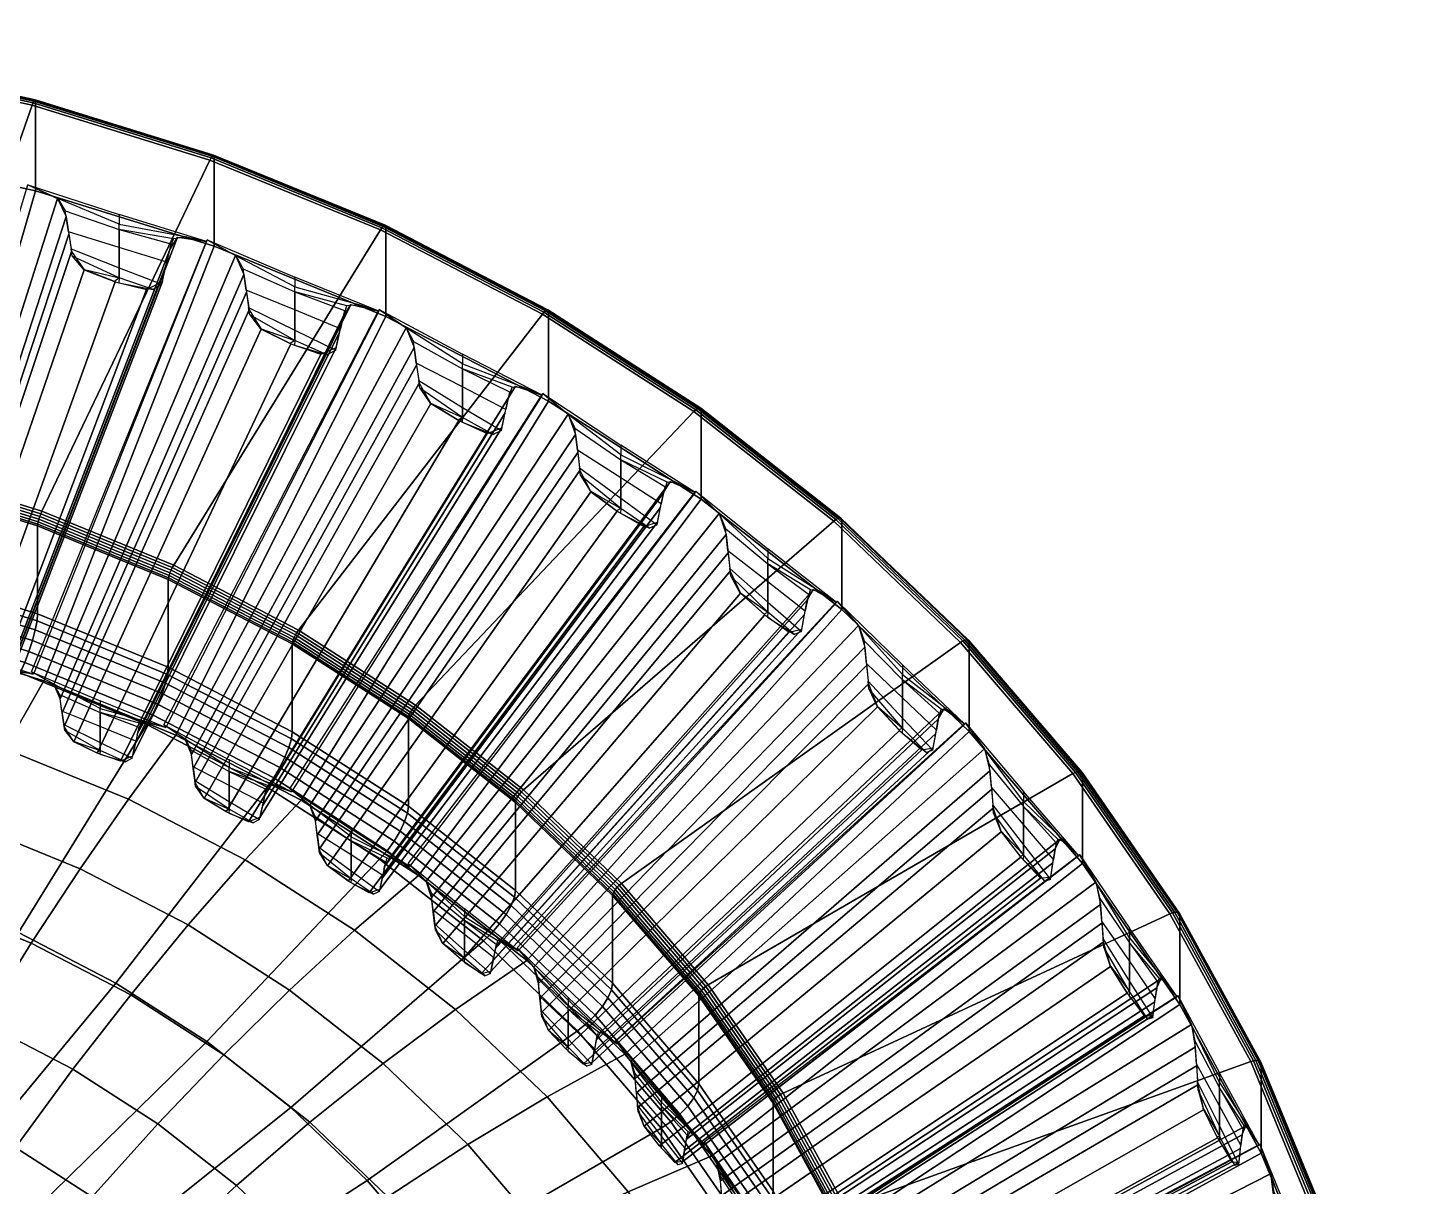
# Model space of a CAD drawing. Extents: x 30 to 421, y 59 to 190.
# Drawn here: x 227.78 to 258.24, y 110.39 to 135.95 of the extents above; entities that cross this region are included whole.
import ezdxf

# ---------------------------------------------------------------- set-up
doc = ezdxf.new("R2010")
doc.units = 0
doc.header["$MEASUREMENT"] = 0
doc.layers.add('GEAR3', color=7, linetype='CONTINUOUS')
doc.layers.add('GEAR4', color=7, linetype='CONTINUOUS')

msp = doc.modelspace()

# ---------------------------------------------------------------- linework, layer by layer
at = {"layer": 'GEAR3'}
for points in [[(227.783, 132.479, -8.755), (229.8, 131.823, -8.447), (229.8, 131.61, -8.817), (228.445, 132.177, -8.804)], [(229.8, 131.61, -8.817), (228.445, 132.177, -8.804), (228.61, 131.909, -9.151), (229.8, 131.495, -9.015)], [(228.61, 131.909, -9.151), (229.8, 131.495, -9.015), (229.8, 131.098, -9.702), (228.681, 131.44, -9.911)], [(231.727, 131.233, -8.089), (229.8, 131.823, -8.447), (229.8, 131.61, -8.817), (231.29, 131.332, -8.232)], [(229.8, 131.61, -8.817), (231.29, 131.332, -8.232), (230.998, 131.29, -8.514), (229.8, 131.495, -9.015)], [(229.8, 131.098, -9.702), (228.681, 131.44, -9.911), (228.738, 131.066, -10.518), (229.8, 130.648, -10.482)], [(230.998, 131.29, -8.514), (229.8, 131.495, -9.015), (230.938, 131.179, -8.749), (230.888, 130.957, -9.168)], [(229.8, 131.495, -9.015), (230.938, 131.179, -8.749), (230.847, 130.772, -9.519), (229.8, 131.098, -9.702)], [(228.738, 131.066, -10.518), (229.8, 130.648, -10.482), (229.8, 130.427, -10.865), (228.762, 130.905, -10.779)], [(230.847, 130.772, -9.519), (229.8, 131.098, -9.702), (229.8, 130.648, -10.482), (230.74, 130.291, -10.429)], [(231.738, 131.27, -8.057), (233.675, 130.446, -7.652), (233.675, 130.232, -8.022), (232.373, 130.913, -8.074)], [(229.8, 130.427, -10.865), (228.762, 130.905, -10.779), (229.006, 130.623, -11.095), (229.8, 130.427, -10.865)], [(233.675, 130.232, -8.022), (232.373, 130.913, -8.074), (232.532, 130.631, -8.413), (233.675, 130.118, -8.22)], [(229.006, 130.623, -11.095), (229.8, 130.427, -10.865), (229.694, 130.349, -11.076)], [(230.545, 130.168, -10.781), (229.8, 130.427, -10.865), (229.791, 130.319, -11.058)], [(229.8, 130.648, -10.482), (230.74, 130.291, -10.429), (230.545, 130.168, -10.781), (229.8, 130.427, -10.865)], [(232.532, 130.631, -8.413), (233.675, 130.118, -8.22), (233.675, 129.721, -8.907), (232.6, 130.156, -9.17)], [(235.525, 129.696, -7.201), (233.675, 130.446, -7.652), (233.675, 130.232, -8.022), (235.105, 129.83, -7.365)], [(233.675, 129.721, -8.907), (232.6, 130.156, -9.17), (232.654, 129.778, -9.774), (233.675, 129.271, -9.687)], [(233.675, 130.232, -8.022), (235.105, 129.83, -7.365), (234.824, 129.813, -7.661), (233.675, 130.118, -8.22)], [(234.824, 129.813, -7.661), (233.675, 130.118, -8.22), (234.766, 129.707, -7.899), (234.719, 129.489, -8.321)], [(233.675, 130.118, -8.22), (234.766, 129.707, -7.899), (234.679, 129.307, -8.674), (233.675, 129.721, -8.907)], [(232.654, 129.778, -9.774), (233.675, 129.271, -9.687), (233.675, 129.05, -10.07), (232.678, 129.615, -10.034)], [(233.675, 129.05, -10.07), (232.678, 129.615, -10.034), (232.911, 129.312, -10.338), (233.675, 129.05, -10.07)], [(234.679, 129.307, -8.674), (233.675, 129.721, -8.907), (233.675, 129.271, -9.687), (234.576, 128.835, -9.588)], [(235.537, 129.731, -7.168), (237.374, 128.747, -6.67), (237.374, 128.533, -7.04), (236.139, 129.321, -7.155)], [(232.911, 129.312, -10.338), (233.675, 129.05, -10.07), (233.572, 128.981, -10.286)], [(233.675, 129.271, -9.687), (234.576, 128.835, -9.588), (234.389, 128.728, -9.95), (233.675, 129.05, -10.07)], [(237.374, 128.533, -7.04), (236.139, 129.321, -7.155), (236.29, 129.026, -7.487), (237.374, 128.419, -7.239)], [(234.389, 128.728, -9.95), (233.675, 129.05, -10.07), (233.666, 128.943, -10.263)], [(236.29, 129.026, -7.487), (237.374, 128.419, -7.239), (237.374, 128.022, -7.926), (236.354, 128.546, -8.24)], [(237.374, 128.022, -7.926), (236.354, 128.546, -8.24), (236.406, 128.163, -8.842), (237.374, 127.572, -8.705)], [(239.13, 127.843, -6.132), (237.374, 128.747, -6.67), (237.374, 128.533, -7.04), (238.731, 128.012, -6.315)], [(237.374, 128.533, -7.04), (238.731, 128.012, -6.315), (238.465, 128.018, -6.625), (237.374, 128.419, -7.239)], [(238.465, 128.018, -6.625), (237.374, 128.419, -7.239), (238.41, 127.917, -6.866), (238.365, 127.703, -7.29)], [(237.374, 128.419, -7.239), (238.41, 127.917, -6.866), (238.327, 127.524, -7.645), (237.374, 128.022, -7.926)], [(236.406, 128.163, -8.842), (237.374, 127.572, -8.705), (237.374, 127.35, -9.089), (236.428, 127.998, -9.101)], [(237.374, 127.35, -9.089), (236.428, 127.998, -9.101), (236.65, 127.675, -9.394), (237.374, 127.35, -9.089)], [(238.327, 127.524, -7.645), (237.374, 128.022, -7.926), (237.374, 127.572, -8.705), (238.23, 127.061, -8.564)], [(236.65, 127.675, -9.394), (237.374, 127.35, -9.089), (237.277, 127.29, -9.31)], [(239.143, 127.877, -6.098), (240.864, 126.741, -5.513), (240.864, 126.528, -5.883), (239.707, 127.418, -6.056)], [(238.052, 126.97, -8.935), (237.374, 127.35, -9.089), (237.366, 127.244, -9.282)], [(237.374, 127.572, -8.705), (238.23, 127.061, -8.564), (238.052, 126.97, -8.935), (237.374, 127.35, -9.089)], [(240.864, 126.528, -5.883), (239.707, 127.418, -6.056), (239.848, 127.11, -6.38), (240.864, 126.413, -6.081)], [(239.848, 127.11, -6.38), (240.864, 126.413, -6.081), (240.864, 126.016, -6.768), (239.909, 126.625, -7.131)], [(242.507, 125.693, -4.89), (240.864, 126.741, -5.513), (240.864, 126.528, -5.883), (242.134, 125.895, -5.093)], [(240.864, 126.016, -6.768), (239.909, 126.625, -7.131), (239.957, 126.237, -7.73), (240.864, 125.566, -7.548)], [(240.864, 126.528, -5.883), (242.134, 125.895, -5.093), (241.885, 125.923, -5.415), (240.864, 126.413, -6.081)], [(241.885, 125.923, -5.415), (240.864, 126.413, -6.081), (241.834, 125.826, -5.659), (241.792, 125.616, -6.085)], [(240.864, 126.413, -6.081), (241.834, 125.826, -5.659), (241.756, 125.441, -6.441), (240.864, 126.016, -6.768)], [(239.957, 126.237, -7.73), (240.864, 125.566, -7.548), (240.864, 125.345, -7.931), (239.978, 126.071, -7.988)], [(240.864, 125.345, -7.931), (239.978, 126.071, -7.988), (240.186, 125.73, -8.27), (240.864, 125.345, -7.931)], [(241.756, 125.441, -6.441), (240.864, 126.016, -6.768), (240.864, 125.566, -7.548), (241.665, 124.985, -7.366)], [(240.186, 125.73, -8.27), (240.864, 125.345, -7.931), (240.773, 125.293, -8.157)], [(240.864, 125.566, -7.548), (241.665, 124.985, -7.366), (241.499, 124.909, -7.745), (240.864, 125.345, -7.931)], [(242.522, 125.726, -4.856), (244.109, 124.449, -4.189), (244.109, 124.236, -4.559), (243.043, 125.221, -4.788)], [(241.499, 124.909, -7.745), (240.864, 125.345, -7.931), (240.856, 125.24, -8.125)], [(244.109, 124.236, -4.559), (243.043, 125.221, -4.788), (243.172, 124.901, -5.105), (244.109, 124.121, -4.758)], [(243.172, 124.901, -5.105), (244.109, 124.121, -4.758), (244.109, 123.725, -5.445), (243.228, 124.411, -5.853)], [(244.109, 123.725, -5.445), (243.228, 124.411, -5.853), (243.273, 124.02, -6.45), (244.109, 123.275, -6.225)], [(245.626, 123.267, -3.49), (244.109, 124.449, -4.189), (244.109, 124.236, -4.559), (245.282, 123.499, -3.71)], [(243.273, 124.02, -6.45), (244.109, 123.275, -6.225), (244.109, 123.053, -6.608), (243.292, 123.851, -6.707)], [(244.109, 124.236, -4.559), (245.282, 123.499, -3.71), (245.052, 123.547, -4.044), (244.109, 124.121, -4.758)], [(245.052, 123.547, -4.044), (244.109, 124.121, -4.758), (245.004, 123.455, -4.29), (244.965, 123.248, -4.718)], [(244.109, 124.121, -4.758), (245.004, 123.455, -4.29), (244.933, 123.076, -5.076), (244.109, 123.725, -5.445)], [(244.109, 123.053, -6.608), (243.292, 123.851, -6.707), (243.484, 123.493, -6.979), (244.109, 123.053, -6.608)], [(244.933, 123.076, -5.076), (244.109, 123.725, -5.445), (244.109, 123.275, -6.225), (244.848, 122.628, -6.005)], [(243.484, 123.493, -6.979), (244.109, 123.053, -6.608), (244.025, 123.008, -6.838)], [(244.109, 123.275, -6.225), (244.848, 122.628, -6.005), (244.695, 122.565, -6.392), (244.109, 123.053, -6.608)], [(245.641, 123.298, -3.454), (247.08, 121.893, -2.714), (247.08, 121.679, -3.084), (246.113, 122.751, -3.362)], [(244.695, 122.565, -6.392), (244.109, 123.053, -6.608), (244.102, 122.948, -6.802)], [(247.08, 121.679, -3.084), (246.113, 122.751, -3.362), (246.231, 122.421, -3.673), (247.08, 121.565, -3.282)], [(227.906, 121.686, -6.362), (226.397, 122.148, -6.641), (226.397, 121.981, -6.931), (227.563, 121.763, -6.473)], [(246.231, 122.421, -3.673), (247.08, 121.565, -3.282), (247.08, 121.168, -3.969), (246.282, 121.926, -4.418)], [(247.08, 121.168, -3.969), (246.282, 121.926, -4.418), (246.322, 121.531, -5.013), (247.08, 120.718, -4.749)], [(248.454, 120.587, -1.943), (247.08, 121.893, -2.714), (247.08, 121.679, -3.084), (248.143, 120.848, -2.179)], [(227.862, 121.743, -6.353), (229.378, 121.098, -6.035), (229.378, 120.931, -6.325), (228.359, 121.464, -6.366)], [(247.08, 121.679, -3.084), (248.143, 120.848, -2.179), (247.934, 120.915, -2.523), (247.08, 121.565, -3.282)], [(247.934, 120.915, -2.523), (247.08, 121.565, -3.282), (247.891, 120.826, -2.772), (247.856, 120.623, -3.202)], [(247.08, 121.565, -3.282), (247.891, 120.826, -2.772), (247.826, 120.453, -3.562), (247.08, 121.168, -3.969)], [(229.378, 120.931, -6.325), (228.359, 121.464, -6.366), (228.483, 121.243, -6.632), (229.378, 120.841, -6.48)], [(228.483, 121.243, -6.632), (229.378, 120.841, -6.48), (229.378, 120.531, -7.018), (228.537, 120.871, -7.224)], [(246.322, 121.531, -5.013), (247.08, 120.718, -4.749), (247.08, 120.497, -5.132), (246.34, 121.361, -5.269)], [(247.08, 120.497, -5.132), (246.34, 121.361, -5.269), (246.513, 120.988, -5.533), (247.08, 120.497, -5.132)], [(230.826, 120.511, -5.683), (229.378, 121.098, -6.035), (229.378, 120.931, -6.325), (230.498, 120.616, -5.811)], [(229.378, 120.931, -6.325), (230.498, 120.616, -5.811), (230.278, 120.602, -6.043), (229.378, 120.841, -6.48)], [(246.513, 120.988, -5.533), (247.08, 120.497, -5.132), (247.004, 120.459, -5.366)], [(247.826, 120.453, -3.562), (247.08, 121.168, -3.969), (247.08, 120.718, -4.749), (247.75, 120.012, -4.494)], [(229.378, 120.531, -7.018), (228.537, 120.871, -7.224), (228.58, 120.575, -7.697), (229.378, 120.178, -7.629)], [(230.278, 120.602, -6.043), (229.378, 120.841, -6.48), (230.233, 120.519, -6.229), (230.196, 120.349, -6.559)], [(229.378, 120.841, -6.48), (230.233, 120.519, -6.229), (230.165, 120.207, -6.836), (229.378, 120.531, -7.018)], [(247.08, 120.718, -4.749), (247.75, 120.012, -4.494), (247.611, 119.961, -4.889), (247.08, 120.497, -5.132)], [(228.58, 120.575, -7.697), (229.378, 120.178, -7.629), (229.378, 120.005, -7.929), (228.598, 120.447, -7.901)], [(229.378, 120.005, -7.929), (228.598, 120.447, -7.901), (228.781, 120.21, -8.139), (229.378, 120.005, -7.929)], [(230.165, 120.207, -6.836), (229.378, 120.531, -7.018), (229.378, 120.178, -7.629), (230.084, 119.837, -7.552)], [(230.787, 120.571, -5.676), (232.226, 119.801, -5.286), (232.226, 119.633, -5.576), (231.259, 120.25, -5.666)], [(247.611, 119.961, -4.889), (247.08, 120.497, -5.132), (247.074, 120.393, -5.327)], [(248.471, 120.618, -1.907), (249.747, 119.097, -1.099), (249.747, 118.883, -1.469), (248.889, 120.032, -1.792)], [(228.781, 120.21, -8.139), (229.378, 120.005, -7.929), (229.298, 119.951, -8.098)], [(229.378, 120.178, -7.629), (230.084, 119.837, -7.552), (229.938, 119.754, -7.835), (229.378, 120.005, -7.929)], [(232.226, 119.633, -5.576), (231.259, 120.25, -5.666), (231.377, 120.019, -5.925), (232.226, 119.544, -5.731)], [(231.377, 120.019, -5.925), (232.226, 119.544, -5.731), (232.226, 119.233, -6.269), (231.428, 119.643, -6.515)], [(249.747, 118.883, -1.469), (248.889, 120.032, -1.792), (248.994, 119.693, -2.098), (249.747, 118.769, -1.667)], [(229.938, 119.754, -7.835), (229.378, 120.005, -7.929), (229.371, 119.921, -8.08)], [(233.6, 119.093, -4.865), (232.226, 119.801, -5.286), (232.226, 119.633, -5.576), (233.288, 119.226, -5.008)], [(232.226, 119.233, -6.269), (231.428, 119.643, -6.515), (231.468, 119.344, -6.986), (232.226, 118.881, -6.879)], [(232.226, 119.633, -5.576), (233.288, 119.226, -5.008), (233.08, 119.23, -5.25), (232.226, 119.544, -5.731)], [(233.08, 119.23, -5.25), (232.226, 119.544, -5.731), (233.037, 119.151, -5.439), (233.001, 118.984, -5.771)], [(232.226, 119.544, -5.731), (233.037, 119.151, -5.439), (232.972, 118.844, -6.049), (232.226, 119.233, -6.269)], [(248.994, 119.693, -2.098), (249.747, 118.769, -1.667), (249.747, 118.372, -2.355), (249.039, 119.194, -2.841)], [(231.468, 119.344, -6.986), (232.226, 118.881, -6.879), (232.226, 118.708, -7.179), (231.485, 119.214, -7.189)], [(232.226, 118.708, -7.179), (231.485, 119.214, -7.189), (231.659, 118.962, -7.418), (232.226, 118.708, -7.179)], [(232.972, 118.844, -6.049), (232.226, 119.233, -6.269), (232.226, 118.881, -6.879), (232.896, 118.481, -6.769)], [(233.566, 119.156, -4.859), (234.913, 118.267, -4.401), (234.913, 118.1, -4.691), (234.008, 118.797, -4.827)], [(249.747, 118.372, -2.355), (249.039, 119.194, -2.841), (249.075, 118.796, -3.434), (249.747, 117.922, -3.134)], [(231.659, 118.962, -7.418), (232.226, 118.708, -7.179), (232.15, 118.66, -7.352)], [(232.226, 118.881, -6.879), (232.896, 118.481, -6.769), (232.757, 118.41, -7.059), (232.226, 118.708, -7.179)], [(234.913, 118.1, -4.691), (234.008, 118.797, -4.827), (234.118, 118.556, -5.081), (234.913, 118.011, -4.846)], [(249.075, 118.796, -3.434), (249.747, 117.922, -3.134), (249.747, 117.701, -3.517), (249.09, 118.624, -3.689)], [(250.966, 117.681, -0.265), (249.747, 119.097, -1.099), (249.747, 118.883, -1.469), (250.69, 117.967, -0.515)], [(249.747, 118.883, -1.469), (250.69, 117.967, -0.515), (250.505, 118.05, -0.87), (249.747, 118.769, -1.667)], [(232.757, 118.41, -7.059), (232.226, 118.708, -7.179), (232.219, 118.624, -7.331)], [(234.118, 118.556, -5.081), (234.913, 118.011, -4.846), (234.913, 117.7, -5.384), (234.165, 118.176, -5.668)], [(249.747, 117.701, -3.517), (249.09, 118.624, -3.689), (249.244, 118.237, -3.944), (249.747, 117.701, -3.517)], [(250.505, 118.05, -0.87), (249.747, 118.769, -1.667), (250.467, 117.965, -1.12), (250.435, 117.764, -1.552)], [(249.747, 118.769, -1.667), (250.467, 117.965, -1.12), (250.409, 117.597, -1.913), (249.747, 118.372, -2.355)], [(236.2, 117.447, -3.914), (234.913, 118.267, -4.401), (234.913, 118.1, -4.691), (235.908, 117.605, -4.073)], [(249.244, 118.237, -3.944), (249.747, 117.701, -3.517), (249.68, 117.669, -3.755)], [(250.409, 117.597, -1.913), (249.747, 118.372, -2.355), (249.747, 117.922, -3.134), (250.341, 117.162, -2.849)], [(234.913, 117.7, -5.384), (234.165, 118.176, -5.668), (234.203, 117.873, -6.137), (234.913, 117.348, -5.994)], [(234.913, 118.1, -4.691), (235.908, 117.605, -4.073), (235.713, 117.627, -4.325), (234.913, 118.011, -4.846)], [(235.713, 117.627, -4.325), (234.913, 118.011, -4.846), (235.672, 117.551, -4.515), (235.639, 117.387, -4.849)], [(234.913, 118.011, -4.846), (235.672, 117.551, -4.515), (235.612, 117.249, -5.128), (234.913, 117.7, -5.384)], [(249.747, 117.922, -3.134), (250.341, 117.162, -2.849), (250.218, 117.122, -3.25), (249.747, 117.701, -3.517)], [(234.203, 117.873, -6.137), (234.913, 117.348, -5.994), (234.913, 117.174, -6.294), (234.22, 117.742, -6.339)], [(234.913, 117.174, -6.294), (234.22, 117.742, -6.339), (234.382, 117.476, -6.56), (234.913, 117.174, -6.294)], [(235.612, 117.249, -5.128), (234.913, 117.7, -5.384), (234.913, 117.348, -5.994), (235.54, 116.893, -5.852)], [(250.218, 117.122, -3.25), (249.747, 117.701, -3.517), (249.741, 117.597, -3.713)], [(250.984, 117.71, -0.228), (252.085, 116.088, 0.638), (252.085, 115.874, 0.268), (251.345, 117.091, -0.094)], [(234.382, 117.476, -6.56), (234.913, 117.174, -6.294), (234.842, 117.134, -6.471)], [(234.913, 117.348, -5.994), (235.54, 116.893, -5.852), (235.41, 116.833, -6.149), (234.913, 117.174, -6.294)], [(236.171, 117.513, -3.91), (237.413, 116.514, -3.389), (237.413, 116.346, -3.678), (236.578, 117.117, -3.857)], [(235.41, 116.833, -6.149), (234.913, 117.174, -6.294), (234.907, 117.092, -6.446)], [(237.413, 116.346, -3.678), (236.578, 117.117, -3.857), (236.68, 116.867, -4.106), (237.413, 116.257, -3.833)], [(252.085, 115.874, 0.268), (251.345, 117.091, -0.094), (251.435, 116.743, -0.395), (252.085, 115.76, 0.07)], [(236.68, 116.867, -4.106), (237.413, 116.257, -3.833), (237.413, 115.946, -4.371), (236.724, 116.483, -4.691)], [(251.435, 116.743, -0.395), (252.085, 115.76, 0.07), (252.085, 115.363, -0.617), (251.474, 116.241, -1.136)], [(237.413, 115.946, -4.371), (236.724, 116.483, -4.691), (236.759, 116.177, -5.158), (237.413, 115.594, -4.982)], [(238.6, 115.588, -2.841), (237.413, 116.514, -3.389), (237.413, 116.346, -3.678), (238.331, 115.77, -3.013)], [(236.759, 116.177, -5.158), (237.413, 115.594, -4.982), (237.413, 115.421, -5.282), (236.774, 116.045, -5.359)], [(237.413, 116.346, -3.678), (238.331, 115.77, -3.013), (238.151, 115.807, -3.274), (237.413, 116.257, -3.833)], [(238.151, 115.807, -3.274), (237.413, 116.257, -3.833), (238.114, 115.735, -3.467), (238.084, 115.573, -3.802)], [(237.413, 116.257, -3.833), (238.114, 115.735, -3.467), (238.058, 115.438, -4.083), (237.413, 115.946, -4.371)], [(252.085, 115.363, -0.617), (251.474, 116.241, -1.136), (251.505, 115.84, -1.727), (252.085, 114.913, -1.397)], [(253.137, 114.575, 1.528), (252.085, 116.088, 0.638), (252.085, 115.874, 0.268), (252.898, 114.883, 1.265)], [(237.413, 115.421, -5.282), (236.774, 116.045, -5.359), (236.924, 115.765, -5.572), (237.413, 115.421, -5.282)], [(236.924, 115.765, -5.572), (237.413, 115.421, -5.282), (237.348, 115.386, -5.462)], [(238.058, 115.438, -4.083), (237.413, 115.946, -4.371), (237.413, 115.594, -4.982), (237.992, 115.088, -4.809)], [(251.505, 115.84, -1.727), (252.085, 114.913, -1.397), (252.085, 114.692, -1.78), (251.518, 115.667, -1.982)], [(252.085, 115.874, 0.268), (252.898, 114.883, 1.265), (252.739, 114.981, 0.902), (252.085, 115.76, 0.07)], [(252.739, 114.981, 0.902), (252.085, 115.76, 0.07), (252.706, 114.899, 0.65), (252.679, 114.701, 0.217)], [(252.085, 115.76, 0.07), (252.706, 114.899, 0.65), (252.656, 114.535, -0.145), (252.085, 115.363, -0.617)], [(237.413, 115.594, -4.982), (237.992, 115.088, -4.809), (237.872, 115.038, -5.113), (237.413, 115.421, -5.282)], [(238.577, 115.656, -2.838), (239.703, 114.556, -2.258), (239.703, 114.389, -2.548), (238.947, 115.227, -2.766)], [(252.085, 114.692, -1.78), (251.518, 115.667, -1.982), (251.651, 115.268, -2.23), (252.085, 114.692, -1.78)], [(237.872, 115.038, -5.113), (237.413, 115.421, -5.282), (237.408, 115.339, -5.434)], [(239.703, 114.389, -2.548), (238.947, 115.227, -2.766), (239.039, 114.969, -3.01), (239.703, 114.299, -2.703)], [(251.651, 115.268, -2.23), (252.085, 114.692, -1.78), (252.027, 114.665, -2.021)], [(252.656, 114.535, -0.145), (252.085, 115.363, -0.617), (252.085, 114.913, -1.397), (252.598, 114.106, -1.084)], [(239.039, 114.969, -3.01), (239.703, 114.299, -2.703), (239.703, 113.989, -3.241), (239.078, 114.582, -3.593)], [(252.085, 114.913, -1.397), (252.598, 114.106, -1.084), (252.491, 114.076, -1.491), (252.085, 114.692, -1.78)], [(239.703, 113.989, -3.241), (239.078, 114.582, -3.593), (239.11, 114.273, -4.058), (239.703, 113.636, -3.851)], [(240.779, 113.534, -1.655), (239.703, 114.556, -2.258), (239.703, 114.389, -2.548), (240.535, 113.738, -1.84)], [(252.491, 114.076, -1.491), (252.085, 114.692, -1.78), (252.08, 114.588, -1.976)], [(253.155, 114.602, 1.566), (254.071, 112.895, 2.482), (254.071, 112.681, 2.112), (253.455, 113.956, 1.716)], [(239.11, 114.273, -4.058), (239.703, 113.636, -3.851), (239.703, 113.463, -4.151), (239.124, 114.14, -4.259)], [(239.703, 114.389, -2.548), (240.535, 113.738, -1.84), (240.372, 113.79, -2.11), (239.703, 114.299, -2.703)], [(240.372, 113.79, -2.11), (239.703, 114.299, -2.703), (240.338, 113.721, -2.304), (240.311, 113.562, -2.641)], [(239.703, 114.299, -2.703), (240.338, 113.721, -2.304), (240.288, 113.428, -2.922), (239.703, 113.989, -3.241)], [(239.703, 113.463, -4.151), (239.124, 114.14, -4.259), (239.26, 113.847, -4.465), (239.703, 113.463, -4.151)], [(240.288, 113.428, -2.922), (239.703, 113.989, -3.241), (239.703, 113.636, -3.851), (240.228, 113.083, -3.652)], [(254.071, 112.681, 2.112), (253.455, 113.956, 1.716), (253.53, 113.601, 1.419), (254.071, 112.567, 1.913)], [(239.26, 113.847, -4.465), (239.703, 113.463, -4.151), (239.644, 113.433, -4.335)], [(239.703, 113.636, -3.851), (240.228, 113.083, -3.652), (240.119, 113.044, -3.961), (239.703, 113.463, -4.151)], [(240.119, 113.044, -3.961), (239.703, 113.463, -4.151), (239.698, 113.381, -4.304)], [(240.762, 113.604, -1.653), (241.761, 112.413, -1.021), (241.761, 112.246, -1.311), (241.089, 113.146, -1.564)], [(253.53, 113.601, 1.419), (254.071, 112.567, 1.913), (254.071, 112.17, 1.226), (253.562, 113.095, 0.68)], [(241.761, 112.246, -1.311), (241.089, 113.146, -1.564), (241.171, 112.88, -1.803), (241.761, 112.157, -1.466)], [(254.071, 112.17, 1.226), (253.562, 113.095, 0.68), (253.588, 112.692, 0.09), (254.071, 111.72, 0.447)], [(241.171, 112.88, -1.803), (241.761, 112.157, -1.466), (241.761, 111.846, -2.004), (241.207, 112.489, -2.385)], [(254.946, 111.3, 3.419), (254.071, 112.895, 2.482), (254.071, 112.681, 2.112), (254.747, 111.626, 3.145)], [(241.761, 111.846, -2.004), (241.207, 112.489, -2.385), (241.235, 112.178, -2.849), (241.761, 111.494, -2.614)], [(242.715, 111.305, -0.368), (241.761, 112.413, -1.021), (241.761, 112.246, -1.311), (242.499, 111.529, -0.564)], [(253.588, 112.692, 0.09), (254.071, 111.72, 0.447), (254.071, 111.499, 0.063), (253.599, 112.518, -0.164)], [(254.071, 111.499, 0.063), (253.599, 112.518, -0.164), (253.71, 112.109, -0.406), (254.071, 111.499, 0.063)], [(254.071, 112.681, 2.112), (254.747, 111.626, 3.145), (254.615, 111.737, 2.775), (254.071, 112.567, 1.913)], [(254.615, 111.737, 2.775), (254.071, 112.567, 1.913), (254.587, 111.657, 2.522), (254.565, 111.461, 2.087)], [(254.071, 112.567, 1.913), (254.587, 111.657, 2.522), (254.546, 111.297, 1.724), (254.071, 112.17, 1.226)], [(241.235, 112.178, -2.849), (241.761, 111.494, -2.614), (241.761, 111.321, -2.914), (241.247, 112.044, -3.049)], [(241.761, 112.246, -1.311), (242.499, 111.529, -0.564), (242.354, 111.594, -0.842), (241.761, 112.157, -1.466)], [(242.354, 111.594, -0.842), (241.761, 112.157, -1.466), (242.324, 111.527, -1.038), (242.3, 111.37, -1.376)], [(241.761, 112.157, -1.466), (242.324, 111.527, -1.038), (242.279, 111.239, -1.658), (241.761, 111.846, -2.004)], [(253.71, 112.109, -0.406), (254.071, 111.499, 0.063), (254.022, 111.477, -0.18)], [(254.546, 111.297, 1.724), (254.071, 112.17, 1.226), (254.071, 111.72, 0.447), (254.497, 110.873, 0.783)], [(241.761, 111.321, -2.914), (241.247, 112.044, -3.049), (241.367, 111.74, -3.249), (241.761, 111.321, -2.914)], [(242.279, 111.239, -1.658), (241.761, 111.846, -2.004), (241.761, 111.494, -2.614), (242.226, 110.899, -2.391)], [(241.367, 111.74, -3.249), (241.761, 111.321, -2.914), (241.708, 111.296, -3.1)], [(241.761, 111.494, -2.614), (242.226, 110.899, -2.391), (242.13, 110.868, -2.705), (241.761, 111.321, -2.914)], [(254.409, 110.851, 0.371), (254.071, 111.499, 0.063), (254.067, 111.396, -0.132)], [(254.071, 111.72, 0.447), (254.497, 110.873, 0.783), (254.409, 110.851, 0.371), (254.071, 111.499, 0.063)], [(242.13, 110.868, -2.705), (241.761, 111.321, -2.914), (241.756, 111.239, -3.067)], [(242.704, 111.376, -0.367), (243.566, 110.107, 0.31), (243.566, 109.939, 0.021), (242.987, 110.892, -0.263)], [(254.964, 111.326, 3.458), (255.686, 109.549, 4.414), (255.686, 109.335, 4.044), (255.201, 110.656, 3.621)], [(243.566, 109.939, 0.021), (242.987, 110.892, -0.263), (243.057, 110.62, -0.499), (243.566, 109.85, -0.134)], [(243.057, 110.62, -0.499), (243.566, 109.85, -0.134), (243.566, 109.539, -0.672), (243.088, 110.226, -1.078)], [(255.686, 109.335, 4.044), (255.201, 110.656, 3.621), (255.26, 110.296, 3.327), (255.686, 109.22, 3.845)]]:
    msp.add_3dface(points, dxfattribs=at)

# ---------------------------------------------------------------- meshes
mesh = msp.add_polymesh((2, 13), dxfattribs=at)
for k, corner in enumerate([(227.783, 132.479, -8.755), (228.438, 132.182, -8.8), (228.629, 131.781, -9.359), (228.688, 131.395, -9.984), (228.746, 131.01, -10.609), (229.029, 130.608, -11.103), (229.711, 130.343, -11.074), (230.399, 130.172, -10.879), (230.753, 130.35, -10.317), (230.829, 130.692, -9.669), (230.906, 131.035, -9.022), (231.084, 131.327, -8.388), (231.727, 131.233, -8.089), (224.818, 122.661, -6.883), (225.331, 122.429, -6.918), (225.481, 122.114, -7.355), (225.526, 121.813, -7.845), (225.572, 121.511, -8.334), (225.793, 121.197, -8.721), (226.327, 120.989, -8.698), (226.866, 120.855, -8.546), (227.143, 120.994, -8.106), (227.203, 121.262, -7.599), (227.262, 121.531, -7.091), (227.402, 121.759, -6.595), (227.906, 121.686, -6.362)]):
    mesh.set_mesh_vertex(divmod(k, 13), corner)
mesh = msp.add_polymesh((2, 13), dxfattribs=at)
for k, corner in enumerate([(231.738, 131.27, -8.057), (232.367, 130.919, -8.07), (232.55, 130.501, -8.62), (232.606, 130.111, -9.242), (232.663, 129.721, -9.865), (232.934, 129.295, -10.345), (233.589, 128.974, -10.283), (234.249, 128.745, -10.055), (234.589, 128.893, -9.476), (234.662, 129.229, -8.825), (234.736, 129.565, -8.173), (234.907, 129.843, -7.531), (235.525, 129.696, -7.201), (227.862, 121.743, -6.353), (228.354, 121.468, -6.363), (228.498, 121.141, -6.794), (228.542, 120.836, -7.281), (228.586, 120.531, -7.768), (228.798, 120.197, -8.144), (229.311, 119.945, -8.096), (229.828, 119.766, -7.917), (230.094, 119.883, -7.464), (230.151, 120.146, -6.954), (230.209, 120.409, -6.444), (230.343, 120.626, -5.941), (230.826, 120.511, -5.683)]):
    mesh.set_mesh_vertex(divmod(k, 13), corner)
mesh = msp.add_polymesh((2, 13), dxfattribs=at)
for k, corner in enumerate([(235.537, 129.731, -7.168), (236.133, 129.328, -7.151), (236.307, 128.895, -7.693), (236.361, 128.5, -8.312), (236.414, 128.105, -8.932), (236.671, 127.657, -9.399), (237.293, 127.281, -9.306), (237.919, 126.997, -9.047), (238.242, 127.118, -8.451), (238.311, 127.448, -7.796), (238.381, 127.778, -7.141), (238.544, 128.041, -6.491), (239.13, 127.843, -6.132), (230.787, 120.571, -5.676), (231.254, 120.255, -5.663), (231.391, 119.917, -6.087), (231.432, 119.608, -6.572), (231.474, 119.299, -7.057), (231.676, 118.948, -7.423), (232.162, 118.653, -7.35), (232.652, 118.431, -7.146), (232.905, 118.526, -6.68), (232.959, 118.784, -6.168), (233.014, 119.042, -5.655), (233.141, 119.248, -5.146), (233.6, 119.093, -4.865)]):
    mesh.set_mesh_vertex(divmod(k, 13), corner)
mesh = msp.add_polymesh((2, 13), dxfattribs=at)
for k, corner in enumerate([(239.143, 127.877, -6.098), (239.702, 127.425, -6.053), (239.865, 126.977, -6.586), (239.915, 126.578, -7.203), (239.964, 126.179, -7.82), (240.205, 125.71, -8.275), (240.787, 125.283, -8.152), (241.374, 124.947, -7.863), (241.676, 125.041, -7.252), (241.741, 125.366, -6.594), (241.806, 125.69, -5.936), (241.959, 125.939, -5.277), (242.507, 125.693, -4.89), (233.566, 119.156, -4.859), (234.003, 118.802, -4.824), (234.131, 118.452, -5.241), (234.17, 118.14, -5.724), (234.209, 117.827, -6.207), (234.398, 117.46, -6.564), (234.853, 117.126, -6.468), (235.312, 116.863, -6.241), (235.549, 116.937, -5.763), (235.6, 117.19, -5.248), (235.651, 117.444, -4.732), (235.77, 117.64, -4.217), (236.2, 117.447, -3.914)]):
    mesh.set_mesh_vertex(divmod(k, 13), corner)
mesh = msp.add_polymesh((2, 13), dxfattribs=at)
for k, corner in enumerate([(242.522, 125.726, -4.856), (243.037, 125.228, -4.784), (243.188, 124.767, -5.31), (243.234, 124.364, -5.924), (243.28, 123.961, -6.539), (243.502, 123.472, -6.983), (244.039, 122.997, -6.833), (244.58, 122.614, -6.516), (244.859, 122.683, -5.89), (244.919, 123.002, -5.229), (244.979, 123.321, -4.568), (245.119, 123.558, -3.902), (245.626, 123.267, -3.49), (236.171, 117.513, -3.91), (236.574, 117.123, -3.854), (236.692, 116.762, -4.265), (236.728, 116.447, -4.747), (236.764, 116.131, -5.228), (236.938, 115.748, -5.575), (237.358, 115.377, -5.458), (237.782, 115.077, -5.21), (238, 115.131, -4.72), (238.047, 115.38, -4.203), (238.094, 115.63, -3.685), (238.204, 115.816, -3.164), (238.6, 115.588, -2.841)]):
    mesh.set_mesh_vertex(divmod(k, 13), corner)
mesh = msp.add_polymesh((2, 13), dxfattribs=at)
for k, corner in enumerate([(245.641, 123.298, -3.454), (246.109, 122.758, -3.359), (246.245, 122.286, -3.877), (246.287, 121.879, -4.489), (246.328, 121.472, -5.102), (246.53, 120.965, -5.536), (247.016, 120.447, -5.36), (247.507, 120.019, -5.018), (247.759, 120.066, -4.379), (247.814, 120.38, -3.715), (247.868, 120.694, -3.051), (247.996, 120.92, -2.379), (248.454, 120.587, -1.943), (238.577, 115.656, -2.838), (238.943, 115.233, -2.763), (239.05, 114.863, -3.169), (239.082, 114.545, -3.649), (239.115, 114.226, -4.128), (239.273, 113.829, -4.468), (239.653, 113.424, -4.33), (240.037, 113.089, -4.062), (240.235, 113.126, -3.563), (240.278, 113.371, -3.043), (240.32, 113.617, -2.523), (240.42, 113.794, -1.997), (240.779, 113.534, -1.655)]):
    mesh.set_mesh_vertex(divmod(k, 13), corner)
mesh = msp.add_polymesh((2, 13), dxfattribs=at)
for k, corner in enumerate([(248.471, 120.618, -1.907), (248.885, 120.04, -1.789), (249.006, 119.557, -2.301), (249.043, 119.146, -2.912), (249.08, 118.736, -3.523), (249.259, 118.213, -3.947), (249.69, 117.655, -3.749), (250.126, 117.189, -3.383), (250.35, 117.215, -2.734), (250.398, 117.525, -2.067), (250.446, 117.834, -1.4), (250.559, 118.05, -0.722), (250.966, 117.681, -0.265), (240.762, 113.604, -1.653), (241.086, 113.152, -1.562), (241.181, 112.773, -1.962), (241.21, 112.452, -2.44), (241.239, 112.131, -2.918), (241.379, 111.721, -3.25), (241.717, 111.285, -3.096), (242.057, 110.92, -2.81), (242.233, 110.94, -2.301), (242.27, 111.183, -1.779), (242.308, 111.425, -1.257), (242.397, 111.594, -0.726), (242.715, 111.305, -0.368)]):
    mesh.set_mesh_vertex(divmod(k, 13), corner)
mesh = msp.add_polymesh((2, 13), dxfattribs=at)
for k, corner in enumerate([(250.984, 117.71, -0.228), (251.341, 117.099, -0.091), (251.445, 116.606, -0.598), (251.477, 116.193, -1.207), (251.509, 115.78, -1.816), (251.664, 115.242, -2.232), (252.036, 114.651, -2.014), (252.412, 114.15, -1.629), (252.605, 114.158, -0.969), (252.647, 114.464, -0.3), (252.688, 114.77, 0.369), (252.786, 114.977, 1.052), (253.137, 114.575, 1.528), (242.704, 111.376, -0.367), (242.984, 110.898, -0.261), (243.065, 110.512, -0.657), (243.09, 110.189, -1.134), (243.115, 109.865, -1.61), (243.236, 109.445, -1.936), (243.528, 108.982, -1.766), (243.822, 108.589, -1.464), (243.973, 108.596, -0.947), (244.006, 108.836, -0.424), (244.038, 109.075, 0.1), (244.115, 109.237, 0.635), (244.39, 108.922, 1.007)]):
    mesh.set_mesh_vertex(divmod(k, 13), corner)
mesh = msp.add_polymesh((2, 13), dxfattribs=at)
for k, corner in enumerate([(253.155, 114.602, 1.566), (253.452, 113.964, 1.719), (253.539, 113.463, 1.217), (253.566, 113.047, 0.609), (253.592, 112.632, 0.002), (253.72, 112.082, -0.407), (254.03, 111.462, -0.173), (254.342, 110.931, 0.229), (254.503, 110.925, 0.898), (254.538, 111.227, 1.569), (254.573, 111.53, 2.24), (254.654, 111.729, 2.927), (254.946, 111.3, 3.419), (244.384, 108.994, 1.008), (244.617, 108.495, 1.127), (244.685, 108.102, 0.734), (244.706, 107.777, 0.259), (244.727, 107.452, -0.217), (244.827, 107.022, -0.537), (245.069, 106.536, -0.353), (245.314, 106.12, -0.039), (245.44, 106.115, 0.485), (245.467, 106.352, 1.01), (245.494, 106.589, 1.535), (245.557, 106.745, 2.073), (245.786, 106.409, 2.458)]):
    mesh.set_mesh_vertex(divmod(k, 13), corner)
mesh = msp.add_polymesh((2, 13), dxfattribs=at)
for k, corner in enumerate([(254.964, 111.326, 3.458), (255.198, 110.665, 3.623), (255.267, 110.157, 3.126), (255.288, 109.739, 2.519), (255.309, 109.322, 1.913), (255.41, 108.763, 1.509), (255.654, 108.118, 1.757), (255.9, 107.564, 2.173), (256.026, 107.546, 2.849), (256.054, 107.846, 3.521), (256.081, 108.145, 4.194), (256.145, 108.338, 4.885), (256.375, 107.887, 5.39), (245.787, 106.481, 2.459), (245.97, 105.964, 2.588), (246.024, 105.566, 2.199), (246.04, 105.24, 1.724), (246.057, 104.913, 1.249), (246.136, 104.475, 0.933), (246.327, 103.971, 1.128), (246.519, 103.537, 1.453), (246.619, 103.522, 1.982), (246.64, 103.757, 2.508), (246.661, 103.992, 3.035), (246.711, 104.143, 3.576), (246.892, 103.789, 3.971)]):
    mesh.set_mesh_vertex(divmod(k, 13), corner)
at = {"layer": 'GEAR4', "color": 1}
mesh = msp.add_polymesh((9, 9), dxfattribs=at)
for k, corner in enumerate([(215.565, 127.44, -0.845), (215.565, 135.822, -5.685), (215.565, 135.874, -5.724), (215.565, 135.914, -5.776), (215.565, 135.939, -5.836), (215.565, 135.947, -5.901), (215.565, 135.939, -5.966), (215.565, 135.914, -6.026), (215.565, 133.938, -9.448), (218.774, 127.304, -0.766), (219.723, 135.645, -5.582), (219.729, 135.697, -5.622), (219.735, 135.736, -5.674), (219.74, 135.761, -5.734), (219.744, 135.769, -5.798), (219.747, 135.761, -5.863), (219.748, 135.736, -5.923), (219.748, 133.76, -9.345), (221.953, 126.895, -0.531), (223.841, 135.116, -5.277), (223.854, 135.167, -5.316), (223.866, 135.206, -5.367), (223.876, 135.23, -5.427), (223.884, 135.238, -5.491), (223.889, 135.229, -5.556), (223.89, 135.203, -5.616), (223.89, 133.228, -9.038), (225.07, 126.219, -0.14), (227.88, 134.24, -4.771), (227.899, 134.289, -4.81), (227.916, 134.327, -4.86), (227.931, 134.35, -4.919), (227.943, 134.357, -4.983), (227.95, 134.348, -5.047), (227.953, 134.322, -5.107), (227.953, 132.347, -8.529), (228.096, 125.282, 0.401), (231.8, 133.025, -4.07), (231.825, 133.073, -4.107), (231.848, 133.109, -4.157), (231.868, 133.13, -4.215), (231.883, 133.136, -4.278), (231.892, 133.126, -4.342), (231.896, 133.1, -4.402), (231.896, 131.125, -7.824), (231.001, 124.092, 1.088), (235.563, 131.484, -3.18), (235.594, 131.529, -3.216), (235.622, 131.563, -3.264), (235.647, 131.582, -3.321), (235.666, 131.587, -3.384), (235.677, 131.576, -3.447), (235.681, 131.55, -3.507), (235.681, 129.574, -6.928), (233.757, 122.661, 1.914), (239.134, 129.63, -2.11), (239.17, 129.673, -2.144), (239.204, 129.703, -2.191), (239.233, 129.721, -2.247), (239.255, 129.724, -2.308), (239.269, 129.711, -2.371), (239.273, 129.685, -2.43), (239.273, 127.71, -5.852), (236.338, 121.003, 2.871), (242.478, 127.482, -0.87), (242.519, 127.521, -0.902), (242.558, 127.549, -0.947), (242.591, 127.564, -1.001), (242.616, 127.565, -1.062), (242.632, 127.551, -1.124), (242.637, 127.525, -1.183), (242.637, 125.549, -4.605), (238.719, 119.134, 3.95), (245.563, 125.061, 0.528), (245.609, 125.096, 0.498), (245.652, 125.121, 0.455), (245.688, 125.133, 0.402), (245.716, 125.131, 0.343), (245.734, 125.116, 0.282), (245.74, 125.089, 0.223), (245.74, 123.114, -3.198)]):
    mesh.set_mesh_vertex(divmod(k, 9), corner)
mesh = msp.add_polymesh((9, 9), dxfattribs=at)
for k, corner in enumerate([(215.565, 133.938, -9.448), (215.565, 123.704, -7.519), (215.565, 122.061, -5.919), (215.565, 120.296, -4.455), (215.565, 118.42, -3.136), (215.565, 116.446, -1.969), (215.565, 114.386, -0.962), (215.565, 112.252, -0.121), (215.565, 110.198, 0.619), (219.748, 133.76, -9.345), (218.784, 123.567, -7.44), (218.567, 121.933, -5.846), (218.345, 120.177, -4.387), (218.121, 118.311, -3.073), (217.896, 116.347, -1.911), (217.672, 114.296, -0.91), (217.45, 112.172, -0.075), (217.239, 110.127, 0.66), (223.89, 133.228, -9.038), (221.973, 123.158, -7.203), (221.539, 121.551, -5.625), (221.098, 119.824, -4.183), (220.653, 117.986, -2.885), (220.205, 116.05, -1.74), (219.759, 114.028, -0.755), (219.316, 111.932, 0.064), (218.897, 109.914, 0.783), (227.953, 132.347, -8.529), (225.1, 122.479, -6.812), (224.454, 120.919, -5.26), (223.798, 119.238, -3.845), (223.135, 117.448, -2.574), (222.47, 115.559, -1.456), (221.805, 113.584, -0.499), (221.147, 111.535, 0.293), (220.523, 109.561, 0.986), (231.896, 131.125, -7.824), (228.135, 121.539, -6.269), (227.284, 120.042, -4.754), (226.419, 118.426, -3.376), (225.545, 116.701, -2.143), (224.667, 114.878, -1.063), (223.792, 112.968, -0.143), (222.924, 110.984, 0.611), (222.102, 109.072, 1.269), (235.681, 129.574, -6.928), (231.049, 120.345, -5.579), (230.001, 118.929, -4.111), (228.935, 117.395, -2.781), (227.858, 115.753, -1.596), (226.777, 114.014, -0.564), (225.699, 112.187, 0.308), (224.63, 110.286, 1.014), (223.617, 108.452, 1.627), (239.273, 127.71, -5.852), (233.814, 118.91, -4.751), (232.578, 117.591, -3.339), (231.323, 116.156, -2.065), (230.054, 114.614, -0.938), (228.78, 112.974, 0.036), (227.509, 111.248, 0.85), (226.248, 109.445, 1.5), (225.055, 107.705, 2.058), (242.637, 125.549, -4.605), (236.403, 117.247, -3.791), (234.992, 116.041, -2.444), (233.558, 114.72, -1.236), (232.109, 113.293, -0.176), (230.654, 111.77, 0.731), (229.203, 110.16, 1.478), (227.764, 108.472, 2.062), (226.401, 106.84, 2.557), (245.74, 123.114, -3.198), (238.791, 115.372, -2.708), (237.219, 114.293, -1.435), (235.621, 113.101, -0.302), (234.006, 111.805, 0.684), (232.384, 110.413, 1.515), (230.766, 108.933, 2.187), (229.163, 107.374, 2.695), (227.643, 105.865, 3.12)]):
    mesh.set_mesh_vertex(divmod(k, 9), corner)
mesh = msp.add_polymesh((9, 9), dxfattribs=at)
for k, corner in enumerate([(215.565, 125.003, -4.498), (215.565, 125.162, -4.291), (215.565, 127.099, -0.937), (215.565, 127.138, -0.885), (215.565, 127.19, -0.845), (215.565, 127.25, -0.82), (215.565, 127.315, -0.812), (215.565, 127.38, -0.82), (215.565, 127.44, -0.845), (218.747, 124.868, -4.42), (218.75, 125.027, -4.213), (218.75, 126.963, -0.859), (218.751, 127.003, -0.807), (218.753, 127.055, -0.767), (218.757, 127.115, -0.742), (218.762, 127.179, -0.733), (218.768, 127.244, -0.742), (218.774, 127.304, -0.766), (221.898, 124.463, -4.186), (221.904, 124.621, -3.979), (221.904, 126.558, -0.625), (221.906, 126.598, -0.573), (221.911, 126.649, -0.533), (221.919, 126.709, -0.507), (221.929, 126.772, -0.498), (221.941, 126.836, -0.506), (221.953, 126.895, -0.531), (224.988, 123.793, -3.799), (224.998, 123.95, -3.591), (224.998, 125.887, -0.237), (225, 125.926, -0.185), (225.008, 125.977, -0.145), (225.019, 126.036, -0.119), (225.034, 126.099, -0.11), (225.052, 126.161, -0.117), (225.07, 126.219, -0.14), (227.987, 122.863, -3.263), (228, 123.02, -3.054), (228, 124.956, 0.3), (228.004, 124.996, 0.352), (228.013, 125.046, 0.393), (228.028, 125.103, 0.419), (228.048, 125.165, 0.43), (228.071, 125.225, 0.423), (228.096, 125.282, 0.401), (230.867, 121.684, -2.582), (230.883, 121.839, -2.372), (230.883, 123.776, 0.982), (230.887, 123.815, 1.034), (230.899, 123.864, 1.075), (230.918, 123.92, 1.102), (230.942, 123.979, 1.114), (230.971, 124.038, 1.109), (231.001, 124.092, 1.088), (233.599, 120.265, -1.763), (233.618, 120.419, -1.553), (233.618, 122.356, 1.801), (233.623, 122.394, 1.854), (233.637, 122.443, 1.896), (233.659, 122.497, 1.924), (233.688, 122.554, 1.937), (233.721, 122.61, 1.934), (233.757, 122.661, 1.914), (236.158, 118.622, -0.814), (236.18, 118.774, -0.603), (236.18, 120.711, 2.751), (236.185, 120.749, 2.804), (236.201, 120.796, 2.847), (236.226, 120.848, 2.876), (236.259, 120.903, 2.89), (236.297, 120.956, 2.889), (236.338, 121.003, 2.871), (238.519, 116.769, 0.256), (238.543, 116.92, 0.468), (238.543, 118.856, 3.822), (238.549, 118.894, 3.875), (238.566, 118.939, 3.918), (238.594, 118.989, 3.949), (238.631, 119.041, 3.965), (238.674, 119.09, 3.966), (238.719, 119.134, 3.95)]):
    mesh.set_mesh_vertex(divmod(k, 9), corner)
mesh = msp.add_polymesh((9, 9), dxfattribs=at)
for k, corner in enumerate([(215.565, 104.947, 8.089), (215.565, 104.949, 8.087), (215.565, 118.593, -1.653), (215.565, 123.796, -4.657), (215.565, 124.037, -4.757), (215.565, 124.296, -4.791), (215.565, 124.555, -4.757), (215.565, 124.796, -4.657), (215.565, 125.003, -4.498), (216.427, 104.91, 8.11), (216.428, 104.912, 8.109), (218.063, 118.487, -1.591), (218.652, 123.665, -4.581), (218.677, 123.905, -4.68), (218.701, 124.163, -4.714), (218.721, 124.421, -4.679), (218.737, 124.661, -4.579), (218.747, 124.868, -4.42), (217.281, 104.8, 8.173), (217.282, 104.802, 8.172), (220.537, 118.169, -1.408), (221.709, 123.272, -4.354), (221.76, 123.509, -4.452), (221.807, 123.764, -4.484), (221.847, 124.019, -4.447), (221.878, 124.258, -4.346), (221.898, 124.463, -4.186), (218.119, 104.619, 8.278), (218.12, 104.621, 8.277), (222.963, 117.642, -1.104), (224.708, 122.622, -3.979), (224.783, 122.853, -4.073), (224.853, 123.103, -4.102), (224.913, 123.354, -4.064), (224.959, 123.589, -3.96), (224.988, 123.793, -3.799), (218.932, 104.367, 8.423), (218.933, 104.369, 8.422), (225.318, 116.913, -0.683), (227.618, 121.72, -3.458), (227.717, 121.944, -3.548), (227.809, 122.187, -3.573), (227.888, 122.432, -3.531), (227.949, 122.663, -3.425), (227.987, 122.863, -3.263), (219.713, 104.047, 8.608), (219.714, 104.049, 8.607), (227.58, 115.987, -0.148), (230.412, 120.575, -2.797), (230.534, 120.79, -2.882), (230.647, 121.024, -2.902), (230.745, 121.262, -2.856), (230.82, 121.487, -2.746), (230.867, 121.684, -2.582), (220.453, 103.663, 8.83), (220.455, 103.664, 8.829), (229.725, 114.873, 0.495), (233.063, 119.199, -2.003), (233.207, 119.403, -2.081), (233.341, 119.626, -2.095), (233.456, 119.855, -2.043), (233.544, 120.073, -1.93), (233.599, 120.265, -1.763), (221.147, 103.217, 9.087), (221.148, 103.219, 9.086), (231.734, 113.583, 1.24), (235.545, 117.605, -1.082), (235.71, 117.795, -1.153), (235.863, 118.007, -1.16), (235.994, 118.225, -1.102), (236.095, 118.435, -0.984), (236.158, 118.622, -0.814), (221.787, 102.715, 9.377), (221.788, 102.716, 9.376), (233.587, 112.128, 2.08), (237.836, 115.807, -0.045), (238.019, 115.983, -0.107), (238.189, 116.18, -0.105), (238.336, 116.387, -0.041), (238.448, 116.588, 0.082), (238.519, 116.769, 0.256)]):
    mesh.set_mesh_vertex(divmod(k, 9), corner)
mesh = msp.add_polymesh((9, 9), dxfattribs=at)
for k, corner in enumerate([(238.719, 119.134, 3.95), (245.563, 125.061, 0.528), (245.609, 125.096, 0.498), (245.652, 125.121, 0.455), (245.688, 125.133, 0.402), (245.716, 125.131, 0.343), (245.734, 125.116, 0.282), (245.74, 125.089, 0.223), (245.74, 123.114, -3.198), (240.878, 117.072, 5.141), (248.359, 122.39, 2.071), (248.409, 122.421, 2.043), (248.456, 122.441, 2.002), (248.496, 122.45, 1.951), (248.527, 122.446, 1.894), (248.546, 122.43, 1.834), (248.552, 122.402, 1.775), (248.552, 120.426, -1.647), (242.792, 114.837, 6.431), (250.839, 119.494, 3.743), (250.893, 119.52, 3.717), (250.943, 119.537, 3.679), (250.986, 119.542, 3.63), (251.019, 119.535, 3.574), (251.04, 119.517, 3.515), (251.047, 119.489, 3.457), (251.047, 117.513, 0.035), (244.444, 112.45, 7.809), (252.98, 116.401, 5.528), (253.037, 116.423, 5.506), (253.09, 116.435, 5.47), (253.136, 116.437, 5.423), (253.171, 116.427, 5.369), (253.193, 116.407, 5.311), (253.2, 116.378, 5.253), (253.2, 114.403, 1.831), (245.818, 109.934, 9.262), (254.76, 113.142, 7.41), (254.819, 113.159, 7.39), (254.875, 113.166, 7.357), (254.923, 113.164, 7.313), (254.96, 113.151, 7.26), (254.983, 113.129, 7.203), (254.991, 113.099, 7.146), (254.991, 111.124, 3.724), (246.9, 107.314, 10.775), (256.162, 109.747, 9.37), (256.224, 109.759, 9.353), (256.282, 109.762, 9.323), (256.331, 109.755, 9.281), (256.369, 109.739, 9.23), (256.393, 109.715, 9.174), (256.401, 109.685, 9.117), (256.401, 107.709, 5.695), (247.681, 104.614, 12.333), (257.174, 106.249, 11.389), (257.237, 106.256, 11.375), (257.296, 106.254, 11.348), (257.347, 106.243, 11.309), (257.386, 106.223, 11.26), (257.411, 106.198, 11.205), (257.419, 106.167, 11.148), (257.419, 104.191, 7.727), (248.153, 101.861, 13.923), (257.785, 102.683, 13.448), (257.849, 102.684, 13.438), (257.909, 102.677, 13.413), (257.961, 102.661, 13.376), (258, 102.639, 13.329), (258.025, 102.611, 13.276), (258.034, 102.579, 13.22), (258.034, 100.604, 9.798), (248.31, 99.082, 15.527), (257.989, 99.082, 15.527), (258.054, 99.077, 15.52), (258.114, 99.065, 15.498), (258.166, 99.045, 15.464), (258.205, 99.019, 15.419), (258.23, 98.989, 15.367), (258.239, 98.957, 15.311), (258.239, 96.981, 11.889)]):
    mesh.set_mesh_vertex(divmod(k, 9), corner)
mesh = msp.add_polymesh((9, 9), dxfattribs=at)
for k, corner in enumerate([(245.74, 123.114, -3.198), (238.791, 115.372, -2.708), (237.219, 114.293, -1.435), (235.621, 113.101, -0.302), (234.006, 111.805, 0.684), (232.384, 110.413, 1.515), (230.766, 108.933, 2.187), (229.163, 107.374, 2.695), (227.643, 105.865, 3.12), (248.552, 120.426, -1.647), (240.956, 113.304, -1.514), (239.237, 112.364, -0.321), (237.49, 111.315, 0.73), (235.724, 110.163, 1.632), (233.952, 108.915, 2.38), (232.183, 107.579, 2.968), (230.43, 106.163, 3.394), (228.769, 104.79, 3.741), (251.047, 117.513, 0.035), (242.876, 111.062, -0.22), (241.028, 110.274, 0.886), (239.148, 109.379, 1.847), (237.249, 108.383, 2.66), (235.342, 107.291, 3.317), (233.44, 106.111, 3.816), (231.554, 104.851, 4.152), (229.768, 103.624, 4.414), (253.2, 114.403, 1.831), (244.533, 108.667, 1.163), (242.573, 108.042, 2.174), (240.579, 107.311, 3.041), (238.565, 106.481, 3.757), (236.542, 105.557, 4.318), (234.524, 104.544, 4.72), (232.524, 103.449, 4.962), (230.63, 102.379, 5.133), (254.991, 111.124, 3.724), (245.911, 106.144, 2.62), (243.857, 105.689, 3.533), (241.769, 105.132, 4.299), (239.659, 104.478, 4.914), (237.54, 103.73, 5.373), (235.427, 102.893, 5.674), (233.331, 101.971, 5.815), (231.346, 101.066, 5.891), (256.401, 107.709, 5.695), (246.997, 103.515, 4.137), (244.87, 103.238, 4.948), (242.707, 102.863, 5.61), (240.521, 102.391, 6.119), (238.327, 101.826, 6.472), (236.137, 101.172, 6.667), (233.967, 100.433, 6.703), (231.911, 99.699, 6.68), (257.419, 104.191, 7.727), (247.78, 100.808, 5.701), (245.6, 100.714, 6.405), (243.383, 100.524, 6.96), (241.143, 100.241, 7.36), (238.894, 99.865, 7.604), (236.65, 99.4, 7.69), (234.425, 98.847, 7.618), (232.318, 98.291, 7.493), (258.034, 100.604, 9.798), (248.253, 98.046, 7.295), (246.041, 98.139, 7.892), (243.791, 98.14, 8.336), (241.518, 98.049, 8.626), (239.236, 97.866, 8.759), (236.959, 97.593, 8.734), (234.702, 97.231, 8.552), (232.564, 96.855, 8.322), (258.239, 96.981, 11.889), (248.412, 95.258, 8.905), (246.189, 95.54, 9.392), (243.928, 95.732, 9.726), (241.644, 95.835, 9.904), (239.351, 95.847, 9.924), (237.063, 95.768, 9.787), (234.795, 95.598, 9.494), (232.647, 95.405, 9.159)]):
    mesh.set_mesh_vertex(divmod(k, 9), corner)
mesh = msp.add_polymesh((9, 9), dxfattribs=at)
for k, corner in enumerate([(238.519, 116.769, 0.256), (238.543, 116.92, 0.468), (238.543, 118.856, 3.822), (238.549, 118.894, 3.875), (238.566, 118.939, 3.918), (238.594, 118.989, 3.949), (238.631, 119.041, 3.965), (238.674, 119.09, 3.966), (238.719, 119.134, 3.95), (240.658, 114.725, 1.436), (240.684, 114.873, 1.649), (240.684, 116.81, 5.003), (240.691, 116.847, 5.057), (240.71, 116.891, 5.101), (240.741, 116.938, 5.133), (240.781, 116.987, 5.151), (240.827, 117.032, 5.154), (240.878, 117.072, 5.141), (242.556, 112.509, 2.715), (242.584, 112.655, 2.93), (242.584, 114.592, 6.284), (242.591, 114.628, 6.338), (242.612, 114.67, 6.383), (242.645, 114.715, 6.417), (242.688, 114.76, 6.437), (242.738, 114.801, 6.442), (242.792, 114.837, 6.431), (244.193, 110.143, 4.082), (244.223, 110.286, 4.298), (244.223, 112.223, 7.652), (244.231, 112.259, 7.706), (244.253, 112.299, 7.752), (244.288, 112.341, 7.788), (244.334, 112.382, 7.81), (244.387, 112.419, 7.817), (244.444, 112.45, 7.809), (245.555, 107.649, 5.521), (245.587, 107.79, 5.739), (245.587, 109.726, 9.093), (245.595, 109.761, 9.148), (245.618, 109.8, 9.195), (245.654, 109.839, 9.232), (245.702, 109.876, 9.257), (245.758, 109.908, 9.267), (245.818, 109.934, 9.262), (246.629, 105.051, 7.021), (246.661, 105.189, 7.24), (246.661, 107.126, 10.594), (246.669, 107.16, 10.649), (246.693, 107.197, 10.698), (246.731, 107.233, 10.737), (246.781, 107.266, 10.764), (246.838, 107.293, 10.777), (246.9, 107.314, 10.775), (247.403, 102.375, 8.566), (247.436, 102.51, 8.787), (247.436, 104.447, 12.141), (247.444, 104.481, 12.196), (247.469, 104.515, 12.246), (247.508, 104.548, 12.287), (247.559, 104.576, 12.316), (247.618, 104.599, 12.332), (247.681, 104.614, 12.333), (247.87, 99.646, 10.142), (247.904, 99.779, 10.364), (247.904, 101.715, 13.718), (247.912, 101.748, 13.774), (247.937, 101.78, 13.825), (247.977, 101.81, 13.868), (248.028, 101.834, 13.9), (248.088, 101.852, 13.918), (248.153, 101.861, 13.923), (248.026, 96.891, 11.733), (248.06, 97.02, 11.957), (248.06, 98.957, 15.311), (248.069, 98.989, 15.367), (248.094, 99.019, 15.419), (248.134, 99.045, 15.464), (248.185, 99.065, 15.498), (248.246, 99.077, 15.52), (248.31, 99.082, 15.527)]):
    mesh.set_mesh_vertex(divmod(k, 9), corner)
mesh = msp.add_polymesh((9, 9), dxfattribs=at)
for k, corner in enumerate([(221.787, 102.715, 9.377), (221.788, 102.716, 9.376), (233.587, 112.128, 2.08), (237.836, 115.807, -0.045), (238.019, 115.983, -0.107), (238.189, 116.18, -0.105), (238.336, 116.387, -0.041), (238.448, 116.588, 0.082), (238.519, 116.769, 0.256), (222.366, 102.161, 9.697), (222.368, 102.162, 9.696), (235.267, 110.523, 3.006), (239.911, 113.824, 1.101), (240.111, 113.983, 1.048), (240.298, 114.166, 1.058), (240.458, 114.359, 1.13), (240.581, 114.55, 1.259), (240.658, 114.725, 1.436), (222.881, 101.56, 10.044), (222.883, 101.561, 10.043), (236.757, 108.783, 4.011), (241.752, 111.674, 2.342), (241.968, 111.816, 2.299), (242.168, 111.981, 2.319), (242.34, 112.161, 2.399), (242.473, 112.341, 2.534), (242.556, 112.509, 2.715), (223.325, 100.919, 10.414), (223.327, 100.92, 10.414), (238.043, 106.925, 5.084), (243.341, 109.378, 3.667), (243.57, 109.501, 3.636), (243.782, 109.649, 3.666), (243.965, 109.813, 3.754), (244.105, 109.982, 3.896), (244.193, 110.143, 4.082), (223.694, 100.243, 10.804), (223.696, 100.244, 10.804), (239.112, 104.967, 6.214), (244.663, 106.958, 5.064), (244.902, 107.061, 5.044), (245.125, 107.191, 5.085), (245.316, 107.339, 5.183), (245.463, 107.495, 5.332), (245.555, 107.649, 5.521), (223.985, 99.539, 11.211), (223.987, 99.539, 11.211), (239.955, 102.928, 7.392), (245.704, 104.438, 6.52), (245.952, 104.52, 6.511), (246.183, 104.631, 6.563), (246.381, 104.762, 6.671), (246.533, 104.906, 6.827), (246.629, 105.051, 7.021), (224.195, 98.813, 11.63), (224.197, 98.814, 11.629), (240.562, 100.826, 8.605), (246.455, 101.842, 8.019), (246.709, 101.902, 8.023), (246.946, 101.993, 8.086), (247.149, 102.107, 8.203), (247.305, 102.238, 8.367), (247.403, 102.375, 8.566), (224.321, 98.074, 12.057), (224.324, 98.074, 12.057), (240.929, 98.684, 9.842), (246.909, 99.194, 9.547), (247.166, 99.233, 9.564), (247.406, 99.303, 9.639), (247.612, 99.4, 9.766), (247.771, 99.517, 9.938), (247.87, 99.646, 10.142), (224.364, 97.327, 12.488), (224.366, 97.327, 12.488), (241.052, 96.52, 11.091), (247.06, 96.52, 11.091), (247.319, 96.537, 11.12), (247.56, 96.587, 11.207), (247.768, 96.667, 11.344), (247.926, 96.77, 11.524), (248.026, 96.891, 11.733)]):
    mesh.set_mesh_vertex(divmod(k, 9), corner)

doc.saveas('drawing.dxf')
